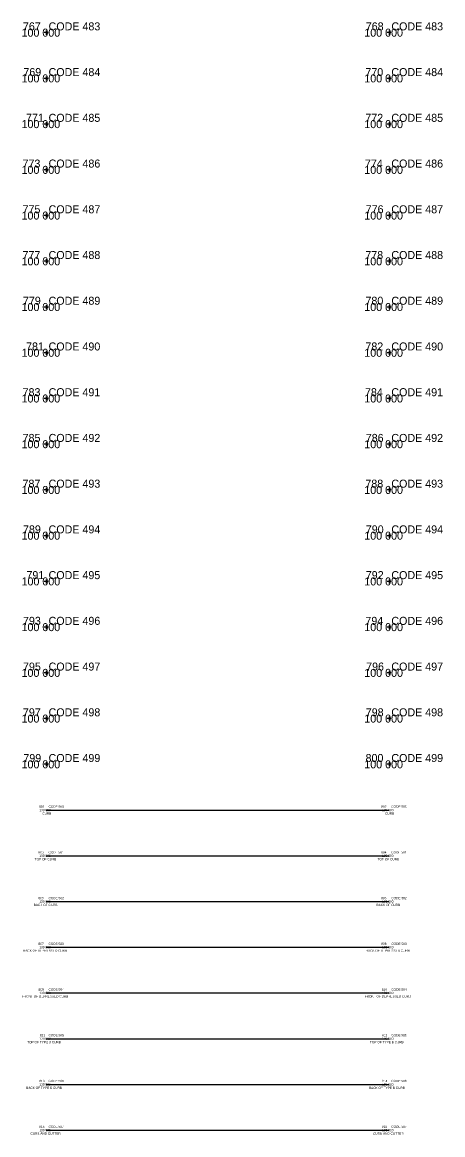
# Model space of a CAD drawing. Extents: x -12 to 6123, y -3 to 1005.
# Drawn here: x 2439.5 to 2623.5, y -2 to 484.6 of the extents above; entities that cross this region are included whole.
import ezdxf

# ---------------------------------------------------------------- set-up
doc = ezdxf.new("R2010")
doc.units = 0
for name, color, linetype in [('Default', 7, 'Continuous'), ('Topo_Curb and Gutter', 7, 'Continuous'), ('Topo_Field Comments', 7, 'Continuous'), ('Topo_Point Descriptions', 7, 'Continuous'), ('Topo_Point Elevations', 7, 'Continuous'), ('Topo_Point Numbers', 7, 'Continuous')]:
    doc.layers.add(name, color=color, linetype=linetype)

msp = doc.modelspace()

# ---------------------------------------------------------------- linework, layer by layer
at = {"layer": 'Default'}
for p, q in [((2450.88, 480), (2449.12, 480)), ((2450, 480.88), (2450, 479.12)), ((2600.88, 480), (2599.12, 480)), ((2600, 480.88), (2600, 479.12)), ((2450.88, 460), (2449.12, 460)), ((2450, 460.88), (2450, 459.12)), ((2600.88, 460), (2599.12, 460)), ((2600, 460.88), (2600, 459.12)), ((2450.88, 440), (2449.12, 440)), ((2450, 440.88), (2450, 439.12)), ((2600.88, 440), (2599.12, 440)), ((2600, 440.88), (2600, 439.12)), ((2450.88, 420), (2449.12, 420)), ((2450, 420.88), (2450, 419.12)), ((2600.88, 420), (2599.12, 420)), ((2600, 420.88), (2600, 419.12)), ((2450.88, 400), (2449.12, 400)), ((2450, 400.88), (2450, 399.12)), ((2600.88, 400), (2599.12, 400)), ((2600, 400.88), (2600, 399.12)), ((2450.88, 380), (2449.12, 380)), ((2450, 380.88), (2450, 379.12)), ((2600.88, 380), (2599.12, 380)), ((2600, 380.88), (2600, 379.12)), ((2450, 360.88), (2450, 359.12)), ((2600, 360.88), (2600, 359.12)), ((2450.88, 360), (2449.12, 360)), ((2600.88, 360), (2599.12, 360)), ((2450, 340.88), (2450, 339.12)), ((2600, 340.88), (2600, 339.12)), ((2450.88, 340), (2449.12, 340)), ((2600.88, 340), (2599.12, 340)), ((2450.88, 320), (2449.12, 320)), ((2450, 320.88), (2450, 319.12)), ((2600.88, 320), (2599.12, 320)), ((2600, 320.88), (2600, 319.12)), ((2450.88, 300), (2449.12, 300)), ((2450, 300.88), (2450, 299.12)), ((2600.88, 300), (2599.12, 300)), ((2600, 300.88), (2600, 299.12)), ((2450.88, 280), (2449.12, 280)), ((2450, 280.88), (2450, 279.12)), ((2600.88, 280), (2599.12, 280)), ((2600, 280.88), (2600, 279.12)), ((2450.88, 260), (2449.12, 260)), ((2450, 260.88), (2450, 259.12)), ((2600.88, 260), (2599.12, 260)), ((2600, 260.88), (2600, 259.12)), ((2450.88, 240), (2449.12, 240)), ((2450, 240.88), (2450, 239.12)), ((2600.88, 240), (2599.12, 240)), ((2600, 240.88), (2600, 239.12)), ((2450.88, 220), (2449.12, 220)), ((2450, 220.88), (2450, 219.12)), ((2600.88, 220), (2599.12, 220)), ((2600, 220.88), (2600, 219.12)), ((2450.88, 200), (2449.12, 200)), ((2450, 200.88), (2450, 199.12)), ((2600.88, 200), (2599.12, 200)), ((2600, 200.88), (2600, 199.12)), ((2450, 180.88), (2450, 179.12)), ((2600, 180.88), (2600, 179.12)), ((2450.88, 180), (2449.12, 180)), ((2600.88, 180), (2599.12, 180)), ((2450, 160.88), (2450, 159.12)), ((2600, 160.88), (2600, 159.12)), ((2450.88, 160), (2449.12, 160)), ((2600.88, 160), (2599.12, 160))]:
    msp.add_line(p, q, dxfattribs=at)
at = {"layer": 'Topo_Curb and Gutter'}
for p, q in [((2450, 140), (2450, 140)), ((2450, 140), (2600, 140)), ((2600, 140), (2600, 140)), ((2450, 120), (2450, 120)), ((2450, 120), (2600, 120)), ((2600, 120), (2600, 120)), ((2450, 100), (2450, 100)), ((2450, 100), (2600, 100)), ((2600, 100), (2600, 100)), ((2450, 80), (2450, 80)), ((2450, 80), (2600, 80)), ((2600, 80), (2600, 80)), ((2450, 60), (2450, 60)), ((2450, 60), (2600, 60)), ((2600, 60), (2600, 60)), ((2450, 40), (2450, 40)), ((2450, 40), (2600, 40)), ((2600, 40), (2600, 40)), ((2450, 20), (2450, 20)), ((2450, 20), (2600, 20)), ((2600, 20), (2600, 20)), ((2450, 0), (2450, 0)), ((2450, 0), (2600, 0)), ((2600, 0), (2600, 0))]:
    msp.add_line(p, q, dxfattribs=at)

# ---------------------------------------------------------------- texts
at = {"layer": 'Default'}
for s, p in [('100 000', (2439.17, 478.25)), ('767', (2439.77, 481)), ('CODE 483', (2451, 481)), ('100 000', (2589.17, 478.25)), ('768', (2589.8, 481)), ('CODE 483', (2601, 481)), ('769', (2439.96, 461)), ('CODE 484', (2451, 461)), ('770', (2589.63, 461)), ('CODE 484', (2601, 461)), ('100 000', (2439.17, 458.25)), ('100 000', (2589.17, 458.25)), ('771', (2441.12, 441)), ('CODE 485', (2451, 441)), ('772', (2589.6, 441)), ('CODE 485', (2601, 441)), ('100 000', (2439.17, 438.25)), ('100 000', (2589.17, 438.25)), ('773', (2439.6, 421)), ('CODE 486', (2451, 421)), ('774', (2589.44, 421)), ('CODE 486', (2601, 421)), ('100 000', (2439.17, 418.25)), ('100 000', (2589.17, 418.25)), ('775', (2439.6, 401)), ('CODE 487', (2451, 401)), ('776', (2589.77, 401)), ('CODE 487', (2601, 401)), ('100 000', (2439.17, 398.25)), ('100 000', (2589.17, 398.25)), ('777', (2439.58, 381)), ('CODE 488', (2451, 381)), ('778', (2589.6, 381)), ('CODE 488', (2601, 381)), ('100 000', (2439.17, 378.25)), ('100 000', (2589.17, 378.25)), ('100 000', (2439.17, 358.25)), ('779', (2439.77, 361)), ('CODE 489', (2451, 361)), ('100 000', (2589.17, 358.25)), ('780', (2589.66, 361)), ('CODE 489', (2601, 361)), ('100 000', (2439.17, 338.25)), ('781', (2441.15, 341)), ('CODE 490', (2451, 341)), ('100 000', (2589.17, 338.25)), ('782', (2589.63, 341)), ('CODE 490', (2601, 341)), ('100 000', (2439.17, 318.25)), ('783', (2439.63, 321)), ('CODE 491', (2451, 321)), ('100 000', (2589.17, 318.25)), ('784', (2589.46, 321)), ('CODE 491', (2601, 321)), ('100 000', (2439.17, 298.25)), ('785', (2439.63, 301)), ('CODE 492', (2451, 301)), ('100 000', (2589.17, 298.25)), ('786', (2589.8, 301)), ('CODE 492', (2601, 301)), ('787', (2439.6, 281)), ('CODE 493', (2451, 281)), ('788', (2589.63, 281)), ('CODE 493', (2601, 281)), ('100 000', (2439.17, 278.25)), ('100 000', (2589.17, 278.25)), ('789', (2439.8, 261)), ('CODE 494', (2451, 261)), ('790', (2589.82, 261)), ('CODE 494', (2601, 261)), ('100 000', (2439.17, 258.25)), ('100 000', (2589.17, 258.25)), ('791', (2441.31, 241)), ('CODE 495', (2451, 241)), ('792', (2589.8, 241)), ('CODE 495', (2601, 241)), ('100 000', (2439.17, 238.25)), ('100 000', (2589.17, 238.25)), ('793', (2439.8, 221)), ('CODE 496', (2451, 221)), ('794', (2589.63, 221)), ('CODE 496', (2601, 221)), ('100 000', (2439.17, 218.25)), ('100 000', (2589.17, 218.25)), ('795', (2439.8, 201)), ('CODE 497', (2451, 201)), ('796', (2589.96, 201)), ('CODE 497', (2601, 201)), ('100 000', (2439.17, 198.25)), ('100 000', (2589.17, 198.25)), ('100 000', (2439.17, 178.25)), ('797', (2439.77, 181)), ('CODE 498', (2451, 181)), ('100 000', (2589.17, 178.25)), ('798', (2589.8, 181)), ('CODE 498', (2601, 181)), ('100 000', (2439.17, 158.25)), ('799', (2439.96, 161)), ('CODE 499', (2451, 161)), ('100 000', (2589.17, 158.25)), ('800', (2589.71, 161)), ('CODE 499', (2601, 161))]:
    msp.add_text(s, height=3.5, dxfattribs=at).set_placement(p)
at = {"layer": 'Topo_Field Comments'}
for s, p in [('CODE 500', (2451, 141)), ('CODE 500', (2601, 141)), ('CODE 501', (2451, 121)), ('CODE 501', (2601, 121)), ('CODE 502', (2451, 101)), ('CODE 502', (2601, 101)), ('CODE 503', (2451, 81)), ('CODE 503', (2601, 81)), ('CODE 504', (2451, 61)), ('CODE 504', (2601, 61)), ('CODE 505', (2451, 41)), ('CODE 505', (2601, 41)), ('CODE 506', (2451, 21)), ('CODE 506', (2601, 21)), ('CODE 507', (2451, 1)), ('CODE 507', (2601, 1))]:
    msp.add_text(s, height=1, dxfattribs=at).set_placement(p)
at = {"layer": 'Topo_Point Descriptions'}
for s, p in [('CURB', (2448.27, 138)), ('CURB', (2598.27, 138)), ('TOP OF CURB', (2444.94, 118)), ('TOP OF CURB', (2594.94, 118)), ('BACK OF CURB', (2444.52, 98)), ('BACK OF CURB', (2594.52, 98)), ('BACK OF DEPRESSED CURB', (2439.87, 78)), ('BACK OF DEPRESSED CURB', (2589.87, 78)), ('FRONT OF DEPRESSED CURB', (2439.36, 58)), ('FRONT OF DEPRESSED CURB', (2589.36, 58)), ('TOP OF TYPE B CURB', (2441.63, 38)), ('TOP OF TYPE B CURB', (2591.63, 38)), ('BACK OF TYPE B CURB', (2441.21, 18)), ('BACK OF TYPE B CURB', (2591.21, 18)), ('CURB AND GUTTER', (2443.06, -2)), ('CURB AND GUTTER', (2593.06, -2))]:
    msp.add_text(s, height=1, dxfattribs=at).set_placement(p)
at = {"layer": 'Topo_Point Elevations'}
for p in [(2446.93, 119.5), (2596.93, 119.5), (2446.93, 99.5), (2596.93, 99.5), (2446.93, 79.5), (2596.93, 79.5), (2446.93, 59.5), (2596.93, 59.5), (2446.93, 39.5), (2596.93, 39.5), (2446.93, 19.5), (2596.93, 19.5), (2446.93, -0.5), (2596.93, -0.5)]:
    msp.add_text('100 000', height=1, dxfattribs=at).set_placement(p)
at = {"layer": 'Topo_Point Numbers'}
for s, p in [('801', (2446.81, 141)), ('802', (2596.56, 141)), ('100 000', (2446.93, 139.5)), ('100 000', (2596.93, 139.5)), ('803', (2446.56, 121)), ('804', (2596.56, 121)), ('805', (2446.56, 101)), ('806', (2596.51, 101)), ('807', (2446.56, 81)), ('808', (2596.56, 81)), ('809', (2446.56, 61)), ('810', (2596.81, 61)), ('811', (2447.14, 41)), ('812', (2596.89, 41)), ('813', (2446.89, 21)), ('814', (2596.89, 21)), ('815', (2446.89, 1)), ('816', (2596.84, 1))]:
    msp.add_text(s, height=1, dxfattribs=at).set_placement(p)

doc.saveas('drawing.dxf')
